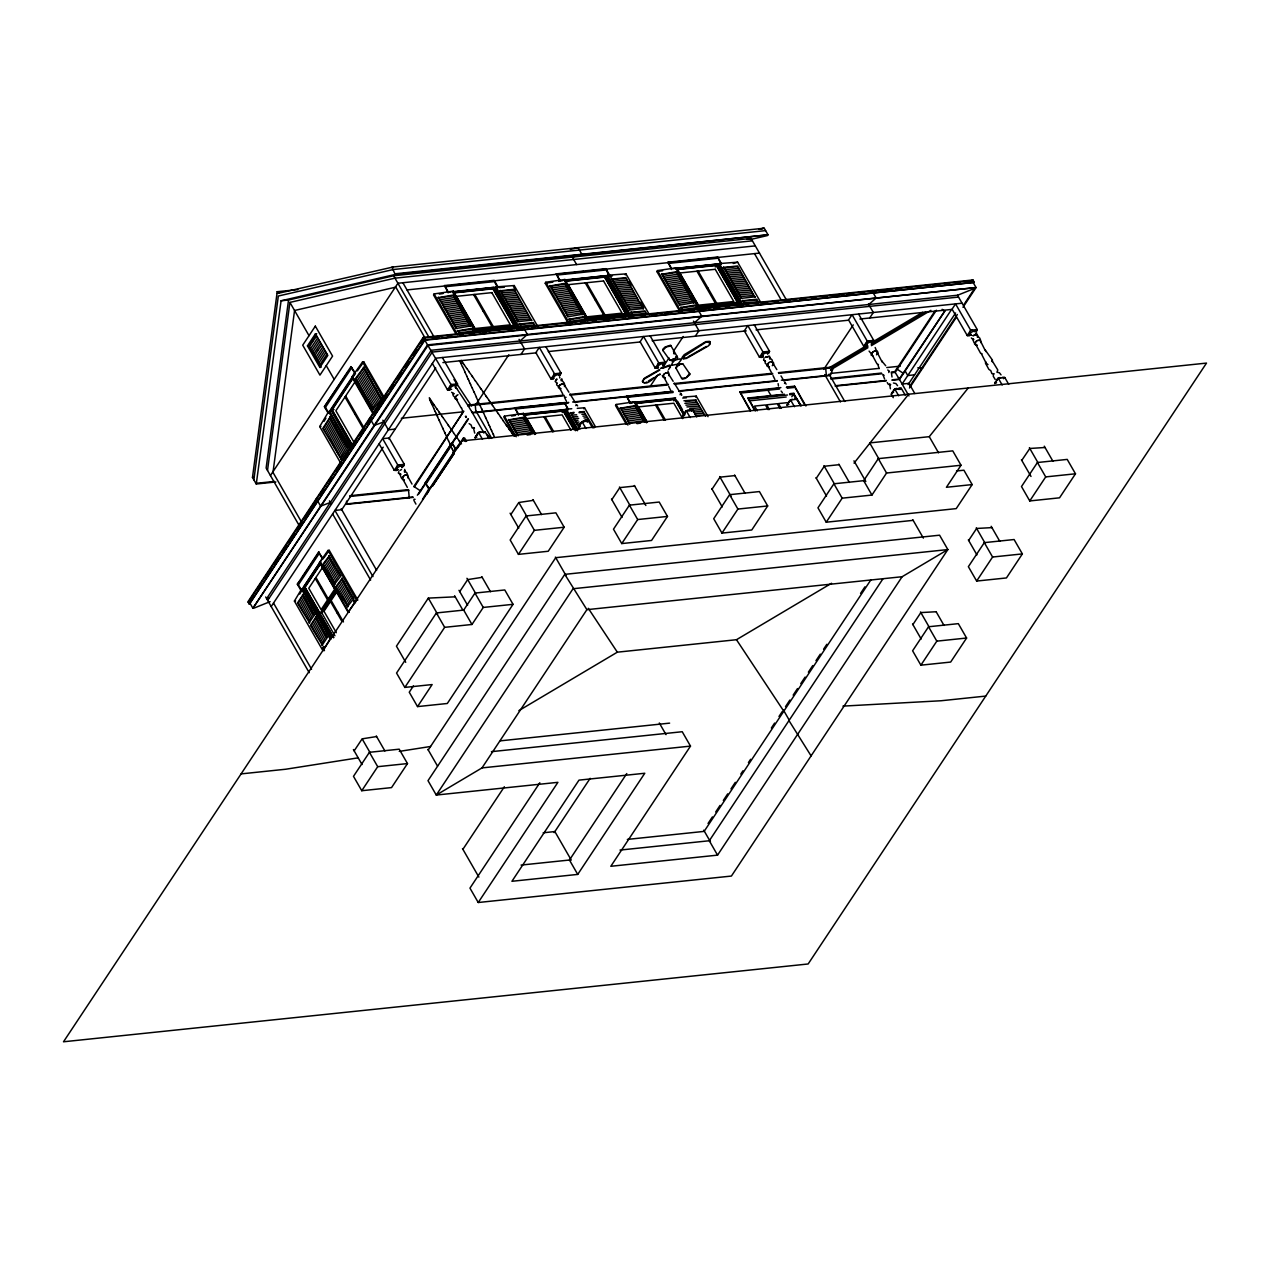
<?xml version="1.0" encoding="UTF-8"?>
<svg xmlns="http://www.w3.org/2000/svg" width="1270" height="1270" viewBox="0 0 1270 1270"><rect width="100%" height="100%" fill="white"/><g stroke="black" fill="none" stroke-linecap="round" stroke-linejoin="round"><path stroke-width="1.5" d="M277.082 293.227L277.177 291.703L297.799 289.608M349.726 495.744L408.48 489.601L409.242 497.792M934.863 311.213L894.778 371.681L891.286 372.046L892.016 377.015M346.551 501.126L346.567 504.349L412.972 497.411M451.628 392.255L453.581 393.954M555.117 381.445L557.07 383.143M971.328 337.947L973.28 339.646M676.704 355.775L676.402 356.854M676.069 368.348L677.323 366.077A4.064 1.921 -29.9 0 1 680.371 364.284L683.054 364.236M275.86 481.965L256.27 484.013L252.476 477.425L276.971 293.624L393.144 266.986M253.857 479.822L278.336 296.021L393.287 269.526L765.604 230.616M256.27 484.013L281.083 300.784L395.192 274.463L768.017 234.807L764.222 228.219L391.906 267.129L395.192 274.463M787.051 301.038L751.03 238.427L393.605 275.765L288.528 300.006L266.128 468.043L299.069 525.336M267.51 470.44L289.909 302.403L394.986 278.162L752.411 240.824M273.098 471.535L294.561 310.483L395.256 287.258M355.505 602.726L354.044 599.964L353.584 601.869M323.913 646.462L322.723 647.414L324.469 650.653M667.909 366.458L669.576 365.76A4.064 1.921 -29.9 0 1 670.385 367.109L668.544 369.443M669.449 365.522L668.988 366.458M677.926 365.363C680.815 362.68 677.275 366.22 678.783 365.49M682.577 357.33L706.025 342.122L709.851 341.836M709.962 341.805L710.136 344.154L708.295 345.964L686.562 358.378L683.562 358.902A4.064 1.921 -29.9 0 1 682.657 357.489L683.958 356.648M407.305 487.362L402.876 479.234L404.273 479.965M681.323 394.811L681.18 393.954M776.859 369.618L772.906 363.284L773.001 364.776M398.431 472.726L398.812 471.63M404.511 472.107L404.431 470.598L407.067 473.139L407.384 475.647L406.003 474.916M405.019 471.678L404.717 469.392M407.829 477.853L407.733 476.345L411.988 484.06M408.226 477.583L407.702 474.885L404.67 475.297M465.725 417.417L466.138 416.211M555.942 380.714L556.974 379.159M559.133 385.747L559.213 387.239L556.704 384.921L556.657 382.794M561.197 380.809L561.118 379.317L564.055 382.905L564.07 384.365L561.356 384M561.705 380.381L561.911 378.873M564.499 386.556L564.42 385.064L568.896 392.208M564.912 386.286L564.388 383.603L559.864 384.873M575.818 405.638L576.167 404.606M663.385 374.856L663.464 376.349L662.241 375.618M668.75 375.666L668.671 374.174L673.148 381.317M669.163 375.396L668.639 372.697L665.607 373.11M680.069 394.748L680.688 393.113M763.603 359.664L763.984 358.553M767.62 363.95L767.699 365.458L765.191 363.141L765.143 361.013M769.683 359.029L769.604 357.537L772.239 360.077L772.557 362.569L771.176 361.855M770.192 358.6L769.509 356.14L765.111 357.378M784.939 382.222L784.527 383.429M871.871 353.06L871.95 354.568L869.093 351.107M877.237 353.885L877.157 352.377L881.65 361.109M889.19 371.332L888.778 372.523M893.445 383.016L895.906 383.572L897.557 385.667M975.423 334.55L975.693 333.788L976.566 335.312M976.63 332.93L975.963 334.486M975.344 342.249L975.439 343.741M977.424 337.328L977.344 335.82L979.964 338.36L980.281 340.868L978.9 340.138M977.932 336.883L977.249 334.439L972.836 335.677M981.138 342.805L980.615 340.106L977.582 340.519M985.79 351.536L985.266 349.837M992.251 361.712L992.41 360.061L985.917 350.98M662.956 350.25L666.306 346.869L671.211 345.964M396.986 467.122L397.812 465.042L382.651 438.674L389.16 437.991L404.32 464.36L403.495 466.439M450.183 386.651L451.009 384.572L424.672 339.963M456.692 385.969L457.517 383.889L442.357 357.521M476.837 437.102L475.091 437.769L475.901 435.689M553.672 375.825L554.482 373.761L539.321 347.393L535.845 352.647L551.005 379.016L553.275 379.254M560.181 375.142L561.007 373.078L545.846 346.71M580.327 426.291L578.564 426.942L579.39 424.878M657.923 364.934L658.733 362.855L643.572 336.502L640.096 341.757L655.256 368.125L657.527 368.363M664.432 364.252L665.258 362.172L650.097 335.82M684.578 415.401L682.815 416.052L683.641 413.972M762.159 354.044L762.984 351.965L747.824 325.596L744.331 330.867L759.492 357.219L761.762 357.457M768.667 353.362L769.493 351.282L754.332 324.914M788.813 404.495L787.051 405.162L787.876 403.082M866.41 343.154L867.219 341.074L852.059 314.706L848.582 319.961L863.743 346.329L866.013 346.567M872.919 342.471L873.744 340.392L858.583 314.023M893.254 397.669L891.302 394.272L892.127 392.192M969.883 332.343L970.709 330.263L955.548 303.895L952.071 309.15L967.232 335.518L969.502 335.756M976.408 331.66L977.233 329.581L957.469 295.227L431.276 350.266L266.637 598.63L269.129 597.63M985.123 350.298L981.043 342.17M996.553 382.794L994.791 383.461L995.616 381.381M778.113 383.619L778.478 386.048M985.853 361.902L985.441 363.109L988.838 369.332L990.806 370.665L991.822 373.555L994.172 373.84M669.877 367.189L670.1 366.633A4.064 1.921 -29.9 0 0 669.211 365.22L662.876 367.649M682.657 357.489L683.831 356.41M475.948 412.528L475.186 404.336M826.405 375.904L825.643 367.713M882.301 362.347L881.777 360.648M309.372 347.075L312.642 341.63M310.42 348.869L317.69 337.899M311.452 350.679L318.722 339.709M312.483 352.473L319.754 341.503M313.515 354.266L320.786 343.297M314.547 356.06L317.802 350.615M315.579 357.854L322.85 346.901M316.611 359.664L323.882 348.694M317.643 361.458L324.914 350.488M318.675 363.252L325.945 352.282M319.722 365.046L326.993 354.092M341.17 463.915L319.691 426.561L328.597 411.67L329.867 411.496L351.345 448.85M323.945 421.418L325.914 418.116M341.185 459.184L322.802 428.419L330.263 416.909M323.548 428.689L330.375 417.258M324.58 430.482L331.406 419.068M325.612 432.276L332.438 420.862M326.66 434.07L333.486 422.656M327.692 435.864L334.518 424.45M328.724 437.674L335.55 426.26M329.755 439.468L336.582 428.053M330.787 441.261L337.614 429.847M331.819 443.055L338.645 431.641M332.851 444.865L339.677 433.451M333.883 446.659L340.709 435.245M334.915 448.453L341.757 437.039M335.963 450.247L342.789 438.833M336.994 452.056L343.821 440.626M338.026 453.85L344.853 442.436M476.679 331.883L453.247 291.132L434.102 293.926L433.514 294.91L455.962 333.962M339.058 455.644L345.884 444.23M340.09 457.438L346.916 446.024M340.55 459.28L348.012 447.77M438.118 297.688L453.088 295.053L470.535 326.406M342.9 460.058L348.742 450.263M452.66 292.132L453.247 291.132M455.851 328.549L470.837 325.914M294.402 601.075L301.514 589.169L302.8 588.978L331.391 638.715L330.121 638.889L322.993 650.811L294.402 601.075L295.672 600.885M299.736 594.074L302.8 588.978M457.232 330.946L472.202 328.311L474.186 331.74M309.69 622.919L297.498 602.933L303.181 594.408M298.275 603.218L303.324 594.789M299.307 605.028L304.356 596.582M300.339 606.822L305.387 598.376M301.371 608.616L306.419 600.186M302.403 610.41L307.451 601.98M303.451 612.219L308.483 603.774M304.483 614.013L309.531 605.568M305.514 615.807L310.563 607.378M306.546 617.601L311.594 609.171M307.578 619.411L312.626 610.965M308.61 621.205L313.658 612.759M309.039 622.998L314.722 614.474M322.596 645.382L310.42 625.396L316.103 616.871M311.198 625.681L316.23 617.252M312.229 627.491L317.278 619.046M313.261 629.285L318.31 620.839M314.293 631.079L319.341 622.649M315.325 632.873L320.373 624.443M316.357 634.667L321.405 626.237M317.389 636.476L322.437 628.031M318.421 638.27L323.469 629.825M319.469 640.064L324.501 631.635M320.5 641.858L325.533 633.428M321.532 643.668L326.58 635.222M321.961 645.477L327.644 636.953M568.642 323.993L545.211 283.242L545.798 282.242L564.944 279.463L588.375 320.215M549.815 286.02L564.785 283.385L582.231 314.738M422.497 499.428L429.435 487.855L430.705 487.664M426.752 494.284L428.72 490.966M564.356 280.464L564.944 279.463M535.369 433.943L523.542 413.369L504.396 416.163L503.809 417.147L514.652 436.007M567.547 316.881L582.533 314.246M508.397 419.925L523.383 417.29L532.828 433.737M568.928 319.278L583.898 316.643L585.883 320.072M522.954 414.369L523.542 413.369M680.339 312.309L656.908 271.574L657.495 270.573L676.64 267.795L700.072 308.546M661.511 274.336L676.481 271.716L693.928 303.07M676.053 268.78L676.64 267.795M647.065 422.275L635.238 401.701L616.093 404.479L615.505 405.479L626.348 424.323M679.244 305.197L694.23 302.577M620.093 408.257L635.079 405.622L644.525 422.069M680.625 307.594L695.595 304.975L697.579 308.404M635.238 401.701L630.809 403.257M559.753 377.984L559.673 376.984M307.451 345.853L315.42 333.835L316.659 333.708L308.689 345.726L307.451 345.853L319.865 367.427L321.104 367.3L308.689 345.726M319.865 367.427L327.819 355.409L315.42 333.835M270.447 475.536L397.923 283.258L755.317 245.872M350.964 366.633L354.759 373.221L328.2 413.274L324.421 406.686L350.964 366.633L355.505 373.364M324.421 406.686L348.409 371.364M325.104 407.876L351.663 367.824M351.965 378.317L331.073 409.718L352.663 447.103M352.361 444.944L332.137 409.765L353.377 377.73M354.79 382.222L335.867 410.766L354.378 442.976M354.647 413.782L355.298 412.782M458.581 301.879L452.707 291.671L498.015 286.941L494.22 280.352L444.579 285.544L448.151 292.846M423.18 337.423L247.92 601.789L249.301 604.187L424.831 340.249L974.312 282.369L972.947 279.971L423.18 337.423L424.831 340.249M248.269 602.393L423.513 338.026L973.28 280.575M250.222 600.059L253.492 595.106M257.858 588.518L261.144 583.581M265.509 576.993L270.97 568.754M274.241 563.801L278.622 557.212M281.892 552.275L286.258 545.687M289.544 540.75L293.91 534.146M297.18 529.209L301.546 522.621M304.832 517.684L315.754 501.206M320.119 494.617L323.39 489.68M328.835 481.457L331.026 478.171M336.471 469.932L340.836 463.359M344.106 458.422L348.472 451.834M351.742 446.913L356.41 439.912M359.378 435.388L364.173 428.196L345.662 396.002M367.014 423.878L371.284 417.497M374.65 412.353L379 405.781M382.286 400.844L386.636 394.256M389.922 389.318L393.192 384.381M397.542 377.809L400.828 372.872M405.178 366.284L408.464 361.347M412.814 354.774L416.1 349.837M420.449 343.249L423.72 338.312M249.301 604.187L424.561 339.82L974.312 282.369M249.126 601.71L252.905 608.266L427.498 344.884L976.058 287.56L973.233 282.638M252.905 608.266L427.942 345.535L976.058 287.56L962.977 307.308M267.668 600.424L432.308 352.06L958.532 297.069M271.193 606.568L435.848 358.203L962.073 303.212M383.207 447.183L341.757 509.714L334.931 510.429L372.967 576.58M388.668 438.96L435.737 367.951M318.579 552.117L322.374 558.721L301.133 590.756L297.339 584.168L318.579 552.117L323.151 558.911M297.339 584.168L300.085 580.898M302.212 577.691L319.199 552.053M298.021 585.375L319.278 553.323M333.613 637.635L304.673 587.296L320.675 563.261M320.992 563.213L305.054 587.264L320.04 613.315L321.913 613.124L336.772 590.693M379.159 443.928L394.319 470.297L397.812 465.042L404.32 464.36L402.574 466.995M432.356 363.458L447.516 389.827L451.009 384.572L457.517 383.889L455.755 384.54M320.77 588.073L321.437 587.073M320.04 613.315L335.978 589.28M337.614 590.74L323.993 611.283L336.312 632.698M453.184 292.957L492.887 288.814L514.08 325.66L513.096 327.168L475.266 331.121M414.29 487.077L463.756 411.131L413.845 486.426L420.672 491.014M612.648 280.368L605.917 268.684L556.276 273.875L559.848 281.162M524.732 329.803L523.684 326.914M337.28 613.346L337.947 612.346M476.107 404.146L508.857 354.727M451.803 442.801L455.597 449.389L429.038 489.442L425.244 482.854L451.803 442.801L456.359 449.58M417.37 495.205L467.916 418.957M418.687 494.014L428.276 479.552M430.435 476.282L468.424 418.989M425.942 484.06L452.485 443.992M565.086 280.972L604.806 276.828L627.443 316.198M520.922 354.441L524.573 348.933L519.065 339.344M475.091 437.769L478.568 432.498L480.33 431.848M514.874 407.781L518.652 414.369L568.309 409.178L564.515 402.59L514.874 407.781L518.477 415.131M604.758 276.892L627.396 316.262M559.26 375.698L561.007 373.078L554.482 373.761L551.005 379.016L552.339 377.841M455.2 596.821L428.323 598.106L396.446 646.176L405.717 662.305M564.515 402.59L568.119 409.94M564.88 281.289L604.583 277.146L625.777 313.992L624.792 315.5L586.962 319.453M562.181 412.559L563.181 411.051L573.897 429.689M563.626 410.131L575.802 430.212M673.211 268.637L721.408 263.604L717.614 257.016L667.972 262.191L671.544 269.494M417.528 706.596L447.31 703.485L513.048 604.329L504.777 589.963L474.98 593.074L463.693 610.092L436.404 612.95L396.558 673.036L404.828 687.419L432.133 684.562L417.528 706.596L409.257 692.213L413.433 685.911M354.171 750.856L362.14 738.838L376.618 736.552M459.74 591.614L467.693 579.596L482.171 577.326M510.858 514.509L518.827 502.491L533.384 500.348M676.783 269.303L716.502 265.16L740.124 306.245M404.828 687.419L444.659 627.332L471.964 624.475L483.251 607.441L513.048 604.329M578.564 426.942L582.057 421.688L583.803 421.037M369.427 752.3L353.489 776.335L361.759 790.718L391.541 787.606L407.479 763.572L399.209 749.189L369.427 752.3L377.698 766.683L361.759 790.718M526.113 515.953L510.175 539.988L518.446 554.371L548.227 551.259L564.166 527.225L555.895 512.842L526.113 515.953L534.384 530.336L518.446 554.371M717.614 257.016L721.185 264.303M672.386 391.319L626.57 396.113L630.174 403.463M715.296 266.97L716.28 265.462L737.473 302.323L736.489 303.816L698.659 307.769M716.502 265.16L739.092 304.594M658.511 367.776L655.256 368.125L658.733 362.855L665.258 362.172L663.511 364.808M634.413 402.685L637.651 407.384M699.103 311.579L698.056 308.705M650.478 385.921L657.034 376.047M663.575 366.157L669.052 357.918M673.402 351.33L683.244 336.518M695.293 336.217L698.96 330.708L693.436 321.119M428.244 749.983L555.72 557.689L913.146 520.351M673.878 400.875L674.878 399.383L683.641 414.623M675.053 399.129L683.847 414.29L675.053 399.129L635.333 403.273L646.081 421.831M611.822 499.634L619.792 487.617L634.683 486.061M478.234 902.51L731.409 876.062L947.849 549.577L939.578 535.194L564.785 574.357L428.006 780.669L436.277 795.052L557.895 782.336L478.234 902.51L469.964 888.127L539.813 782.764M682.815 416.052L686.308 410.797L688.054 410.131M629.412 505.158L613.489 529.193L621.76 543.576L651.542 540.464L667.48 516.43L659.209 502.047L629.412 505.158L637.683 519.541L621.76 543.576M481.997 767.905L586.899 609.663L902.129 576.723L947.849 549.577L573.04 588.74L436.277 795.052L481.997 767.905L690.499 746.109L682.228 731.726L491.426 751.665M762.746 356.886L759.492 357.219L762.984 351.965L769.493 351.282L767.747 353.917M780.875 387.604L739.918 391.89L750.411 411.21M754.618 410.543L748.046 398.018L784.4 394.224M748.681 399.05L787.527 395.002M462.899 849.312L504.365 786.749M712.041 489.172L720.011 477.155L734.901 475.599M805.926 406.003L794.528 386.175L804.037 403.796M791.813 396.732L793.401 394.319L796.306 399.51M793.639 393.732L800.878 405.241M787.051 405.162L790.543 399.907L792.305 399.24M729.631 494.681L713.708 518.716L721.963 533.098L751.761 529.987L767.683 505.952L759.428 491.569L729.631 494.681L737.902 509.064L721.963 533.098M873.49 293.354L872.426 290.481M823.754 369.348L853.25 324.882M831.088 369.935L833.088 366.935L831.39 370.649M869.68 317.992L873.331 312.483L868.474 304.054M866.997 345.996L863.743 346.329L867.219 341.074L873.744 340.392L871.998 343.027M554.149 832.644L590.169 778.319M816.293 478.266L824.262 466.249L839.153 464.693M521.081 865.076L569.452 860.028L626.777 773.557M936.403 310.229L895.191 372.396L891.635 372.761M892.238 379.793L899.224 379.063L944.959 310.848L899.493 379.46L892.048 380.238M891.302 394.272L894.794 389.017L896.556 388.35M972.169 484.584L946.42 487.283L961.025 465.249L952.754 450.866L878.284 458.645L863.679 480.679L833.898 483.791L817.959 507.825L826.23 522.208L956.231 508.619L972.169 484.584L963.898 470.202L956.532 470.979M577.723 874.411L644.779 773.255L578.993 780.129L511.937 881.285L577.723 874.411L569.452 860.028M908.098 384.635L955.596 312.976M909.733 386.318L957.342 314.5M963.835 304.721L974.63 288.417L957.501 295.275M909.479 388.001L956.437 317.183M826.23 522.208L842.169 498.173L871.95 495.062L886.555 473.027L961.025 465.249M690.499 746.109L610.822 866.283L717.55 855.139L902.129 576.723M970.486 335.185L967.232 335.518L970.709 330.263L977.233 329.581L975.471 330.232M994.791 383.461L998.268 378.19L1000.03 377.539M708.041 823.484L712.406 816.912M715.693 811.975L720.058 805.386M723.328 800.449L727.694 793.861M730.964 788.924L735.33 782.336M740.791 774.097L742.966 770.811M748.427 762.587L750.618 759.285M771.35 728.012L774.621 723.074M778.986 716.486L782.256 711.549M785.527 706.628L789.876 700.056M793.147 695.135L797.496 688.578M800.751 683.657L805.101 677.085M808.371 672.163L812.721 665.607M815.975 660.686L820.325 654.129M823.595 649.208L826.849 644.287M860.568 593.423L864.918 586.867M870.903 579.818L704.136 831.39L627.348 839.406M620.014 850.074L709.295 840.756L882.936 578.834M912.876 624.602L920.845 612.584L936.149 611.743M968.645 540.48L976.614 528.463L991.918 527.621M928.545 626.761L912.606 650.796L920.877 665.178L950.659 662.067L966.597 638.032L958.326 623.649L928.545 626.761L936.815 641.144L920.877 665.178M984.313 542.639L968.375 566.674L976.646 581.057L1006.443 577.945L1022.366 553.91L1014.095 539.528L984.313 542.639L992.584 557.022L976.646 581.057M1037.431 462.518L1021.493 486.553L1029.764 500.936L1059.545 497.824L1075.484 473.789L1067.213 459.407L1037.431 462.518L1045.702 476.901L1029.764 500.936M1021.763 460.359L1029.811 448.469L1045.035 447.5M709.406 344.345L709.565 341.36L705.755 341.646L684.228 354.679L682.387 357.013A4.064 1.921 -29.9 0 0 683.292 358.426L683.911 358.489M384.27 397.478L363.76 361.823L362.553 361.918L351.885 376.999L373.364 414.353M353.108 376.904L355.235 373.888M357.378 370.872L363.76 361.823M373.555 409.639L355.203 378.825L363.982 367.22M355.933 379.127L364.109 367.57M356.965 380.921L365.141 369.364M357.997 382.73L366.173 371.157M359.029 384.524L367.205 372.951M360.061 386.318L368.236 374.761M361.093 388.112L369.268 376.555M362.125 389.922L370.3 378.349M363.172 391.716L371.332 380.143M364.204 393.509L372.364 381.952M365.236 395.303L373.412 383.746M366.268 397.113L374.444 385.54M367.3 398.907L375.476 387.334M368.332 400.701L376.507 389.128M369.364 402.495L377.539 390.938M370.395 404.289L378.571 392.732M371.427 406.098L379.603 394.526M372.475 407.892L380.635 396.319M372.951 409.686L381.73 398.081M381.476 401.971L374.936 412.036M537.67 326.295L514.239 285.544L496.014 286.909L495.3 287.925L518.731 328.66M499.856 290.846L514.175 289.29L531.574 320.659M514.239 285.544L513.524 286.544L515.477 289.941M319.5 562.499L328.025 550.418L329.248 550.339L357.838 600.075L356.632 600.154L348.107 612.235L319.5 562.499L320.723 562.404M323.913 557.879L329.248 550.339M334.962 584.359L322.818 564.324L329.454 555.736M323.564 564.658L329.597 556.117M324.596 566.468L330.629 557.911M325.628 568.261L331.66 559.705M326.66 570.055L332.708 561.515M327.692 571.849L333.74 563.308M328.724 573.659L334.772 565.102M329.755 575.453L335.804 566.896M330.803 577.247L336.836 568.706M331.835 579.041L337.868 570.5M332.867 580.834L338.899 572.294M517.588 321.707L531.924 320.151M333.899 582.644L339.931 574.088M334.359 584.406L341.011 575.802M518.97 324.104L533.305 322.548L535.273 325.977M347.885 606.822L335.74 586.803L342.376 578.199M336.471 587.121L342.519 578.58M337.502 588.915L343.551 580.374M338.55 590.725L344.583 582.168M339.582 592.519L345.615 583.962M340.614 594.312L346.647 585.772M341.646 596.106L347.678 587.565M342.678 597.916L348.726 589.359M343.71 599.71L349.758 591.153M344.741 601.504L350.79 592.963M345.773 603.298L351.822 594.757M466.566 441.42L464.598 437.991L463.391 438.086L452.723 453.168L453.946 453.072M457.136 448.548L460.327 444.024M346.805 605.107L352.854 596.551M347.281 606.869L353.933 598.281M630.428 316.992L606.996 276.241L607.711 275.241L625.935 273.875L649.367 314.611M611.553 279.178L625.872 277.622L643.271 308.991M625.221 274.876L625.935 273.875M629.285 310.039L643.62 308.483M630.666 312.436L645.001 310.88L646.97 314.309M571.77 408.734L566.309 409.146L565.594 410.162L577.421 430.72M570.135 413.083L573.992 412.321M583.819 408.781L584.533 407.781L595.36 426.625M584.105 412.036L593.915 427.974M761.063 302.943L737.632 262.191L719.407 263.573L718.693 264.573L742.125 305.324M723.249 267.51L737.568 265.954L754.952 297.323M737.632 262.191L733.266 263.477M740.981 298.371L755.317 296.815M742.363 300.768L756.698 299.212L758.666 302.641M695.515 397.113L696.23 396.113L708.041 416.671M695.801 400.367L705.612 416.306M312.626 341.646L316.643 336.106M317.802 350.631L321.818 345.091M854.043 463.137L908.637 394.224M878.967 459.042L869.696 442.912L929.259 436.674L968.216 388.001M668.163 366.395L670.052 365.808M679.386 365.093L679.434 364.299M675.989 357.457L675.449 358.045A4.064 1.921 -29.9 0 1 672.401 359.839M456.581 395.589L454.882 398.51L457.057 399.701M403.368 476.059L402.526 478.536L401.304 477.806L399.574 473.488L400.971 474.218M555.482 380.349L556.625 379.174M560.054 384.778L558.371 387.699L560.546 388.89M664.305 373.888L662.622 376.809L664.797 377.984M768.54 362.998L766.858 365.919L769.033 367.094M772.255 365.697C776.462 362.712 770.779 359.886 768.35 363.077M872.792 352.092L871.109 355.028L873.284 356.203M876.506 354.806C879.808 353.06 876.967 349.044 874.093 351.33M976.281 341.281L974.598 344.218L976.773 345.392M678.91 364.728L677.958 365.49M449.786 390.065L447.516 389.827L448.85 388.652M396.589 470.535L394.319 470.297L395.653 469.122M477.234 433.689L478.568 432.498L485.092 431.816L488.982 438.61M483.743 433.006L485.092 431.816L482.806 431.578M580.707 422.862L582.057 421.688L588.566 421.005L592.471 427.8M587.232 422.18L588.566 421.005L586.295 420.767M655.256 368.125L656.59 366.935M684.959 411.972L686.308 410.797L692.817 410.115L696.722 416.909M691.483 411.289L692.817 410.115L690.547 409.877M759.492 357.219L760.825 356.044M789.21 401.082L790.543 399.907L797.052 399.224L800.957 406.019M863.743 346.329L865.076 345.154M893.461 390.192L894.794 389.017L901.303 388.334L905.208 395.113M899.97 389.509L901.303 388.334L899.033 388.096M967.232 335.518L968.565 334.343M996.934 379.381L998.268 378.19L1004.792 377.523L1008.697 384.302M1003.459 378.698L1004.792 377.523L1002.522 377.269M520.017 340.995L527.415 334.454L524.573 329.517M694.388 322.77L701.786 316.23L698.944 311.293M868.759 304.546L876.157 298.005L873.331 293.084M683.863 357.235L682.847 357.6L683.8 357.616M686.467 377.253L689.737 373.428M648.399 381L653.367 377.984M656.685 375.983L659.987 373.967M660.273 374.459C655.383 374.602 646.906 387.81 642.334 381.286L644.477 378.158L659.527 369.57M456.375 395.684L458.01 394.716M399.939 470.456L401.526 469.519M404.812 475.186L401.637 478.488L403.86 480.171M660.876 368.268L662.448 367.332M661.225 368.252L662.321 367.617M664.115 373.967L665.734 373.015M765.477 357.362L768.493 356.521M829.135 367.824L866.553 345.615M871.649 342.582L922.687 312.277M832.12 367.522L867.839 346.313M871.236 344.281L925.671 311.976M830.516 369.919L867.934 347.71M871.347 345.678L930.878 310.34M872.601 352.187L874.236 351.219M973.201 335.661L976.233 334.804M976.09 341.376L977.709 340.408M518.858 710.644L617.331 652.177L736.473 639.715L831.564 583.263M673.751 359.219L675.037 360.188L679.561 358.902L681.006 360.156L677.767 364.157L672.56 365.173L671.989 363.395L674.529 360.49M682.974 357.838L680.656 359.283M669.909 365.57L672.227 365.014M678.339 363.823L678.402 365.014M659.797 370.046L643.985 379.159L642.62 381.762L644.239 382.683M663.146 368.125L669.481 365.697M687.959 356.949L706.342 346.44M645.906 382.397L646.747 382M383.81 421.862L374.063 425.514L370.284 418.941M330.375 502.491L320.627 506.127L317.786 501.19M253.825 608.171L270.129 601.631M969.28 281.432L972.947 279.971M685.371 377.825L681.911 378.46M559.244 373.729L561.007 373.078M663.496 362.839L665.258 362.172M685.435 358.219L686.276 357.902M402.558 465.026L404.32 464.36M767.731 351.949L769.493 351.282M871.982 341.058L873.744 340.392M673.656 359.061L672.83 358.886M570.325 249.46L578.056 247.666L581.85 254.254L572.325 257.096L576.628 264.589M759.111 229.235L762.984 228.346M760.397 229.092L764.222 228.219M747.22 239.3L751.03 238.427M750.395 239.506L767.509 235.553M358.172 757.841L285.782 769.223L241.109 773.89M399.272 751.395L430.578 746.474M439.261 294.084L443.087 293.529M438.34 297.958L453.025 295.831M545.211 283.242L552.863 282.13M558.609 281.289L562.435 280.733M439.372 299.752L454.057 297.624M440.404 301.562L455.089 299.418M550.037 286.29L564.721 284.162M656.908 271.574L662.654 270.732M441.452 303.355L456.12 301.228M551.069 288.084L565.753 285.956M442.484 305.149L457.152 303.022M552.101 289.877L566.785 287.75M661.733 274.622L676.418 272.478M443.516 306.943L458.184 304.816M553.133 291.687L567.817 289.544M662.765 276.416L677.45 274.288M444.548 308.753L459.216 306.61M554.18 293.481L568.849 291.354M663.797 278.209L678.482 276.082M445.579 310.547L460.248 308.419M555.212 295.275L569.881 293.148M664.829 280.003L679.514 277.876M446.611 312.341L461.296 310.213M556.244 297.069L570.913 294.942M665.877 281.813L680.545 279.67M447.643 314.135L462.328 312.007M557.276 298.879L571.944 296.735M666.909 283.607L681.577 281.48M448.675 315.944L463.359 313.801M558.308 300.673L572.992 298.545M667.941 285.401L682.609 283.273M449.707 317.738L464.391 315.595M559.34 302.466L574.024 300.339M668.972 287.195L683.641 285.067M450.755 319.532L465.423 317.405M560.372 304.26L575.056 302.133M670.004 289.004L684.689 286.861M451.787 321.326L466.455 319.199M561.403 306.07L576.088 303.927M671.036 290.798L685.721 288.671M452.818 323.12L467.487 320.992M562.451 307.864L577.12 305.721M672.068 292.592L686.752 290.465M453.85 324.93L468.519 322.786M563.483 309.658L578.152 307.53M673.1 294.386L687.784 292.259M454.882 326.723L469.551 324.596M564.515 311.452L579.183 309.324M674.132 296.196L688.816 294.053M565.547 313.245L580.215 311.118M675.18 297.99L689.848 295.862M566.579 315.055L581.247 312.912M457.486 331.248L472.154 329.12M676.211 299.784L690.88 297.656M458.518 333.042L473.186 330.914M677.243 301.577L691.912 299.45M468.725 333.502L474.234 332.708M678.275 303.387L692.944 301.244M569.182 319.58L583.851 317.436M570.214 321.373L584.883 319.246M584.089 321.31L580.422 321.834L584.375 321.532M680.879 307.896L695.547 305.768M681.911 309.705L696.579 307.562M690.277 310.436L693.944 309.896M319.691 426.561L320.977 426.387M511.461 416.036L515.287 415.481M508.635 420.195L523.303 418.068M509.667 421.989L524.351 419.862M510.699 423.799L525.383 421.656M620.332 408.527L635 406.4M511.731 425.593L526.415 423.466M621.363 410.321L636.032 408.194M512.762 427.387L527.447 425.259M622.395 412.115L637.08 409.988M513.794 429.181L528.479 427.053M623.427 413.925L638.111 411.782M514.842 430.99L529.511 428.847M624.459 415.719L639.143 413.591M515.874 432.784L530.542 430.657M625.491 417.512L640.175 415.385M516.906 434.578L531.574 432.451M626.539 419.306L641.207 417.179M527.114 435.038L530.781 434.515M627.57 421.116L642.239 418.973M628.602 422.91L643.271 420.783M636.968 423.64L640.636 423.1M395.684 273.717L768.017 234.807M281.083 300.784L288.528 300.006M407.019 289.925L448.246 285.623M452.168 285.21L461.994 284.194M465.249 283.845L473.773 282.956M476.71 282.654L486.251 281.654M489.474 281.321L558.181 274.13M561.673 273.764L571.214 272.78M573.897 272.494L583.708 271.462M586.486 271.177L595.487 270.24M599.408 269.827L681.006 261.302M683.831 261.001L703.913 258.905M707.39 258.54L759.476 253.095M445.262 286.734L494.919 281.543M556.958 275.066L606.6 269.875M668.655 263.398L718.296 258.207M451.263 291.83L448.373 292.132L444.579 285.544M609.711 275.272L564.404 280.003L570.278 290.211M564.118 280.448L605.361 275.733L628.825 316.532M564.07 280.511L605.028 276.225L628.491 317.024M675.767 268.827L717.058 264.049L740.521 304.863M453.342 292.719L493.109 288.496L515.699 327.946M676.577 269.621L716.28 265.462M483.203 311.325L484.442 311.198M594.9 299.656L596.138 299.529M706.596 287.988L707.834 287.861M474.377 329.819L514.08 325.66M586.073 318.135L625.777 313.992M697.77 306.467L737.473 302.323M435.483 337.09L439.404 336.677M447.231 335.867L451.152 335.455M458.994 334.629L462.899 334.232M470.741 333.407L474.662 332.994M482.489 332.184L486.41 331.772M507.968 329.517L511.873 329.105M519.716 328.295L523.637 327.882M531.463 327.057L535.384 326.644M543.227 325.834L547.148 325.422M568.69 323.167L572.611 322.755M592.201 320.707L596.122 320.31M603.964 319.484L609.838 318.865M629.428 316.817L633.349 316.42M641.191 315.595L645.112 315.182M652.939 314.373L656.86 313.96M664.702 313.134L668.623 312.722M678.418 311.706L682.323 311.293M690.166 310.483L694.087 310.07M701.929 309.245L705.85 308.832M713.692 308.023L717.598 307.61M725.44 306.784L729.361 306.387M739.156 305.356L743.077 304.943M762.667 302.895L766.588 302.498M774.414 301.673L778.335 301.26M786.178 300.45L790.099 300.037M799.894 299.006L803.815 298.609M811.641 297.783L815.562 297.37M823.404 296.561L827.326 296.148M835.152 295.323L839.073 294.91M846.915 294.1L850.837 293.688M860.631 292.671L864.553 292.259M872.379 291.433L876.3 291.02M884.142 290.211L888.047 289.798M895.89 288.973L899.811 288.576M907.637 287.75L911.558 287.337M933.117 285.083L937.022 284.686M944.864 283.861L948.785 283.448M956.612 282.638L960.533 282.226M968.375 281.4L972.296 281.003M442.912 362.585L536.607 352.806M548.354 351.568L640.445 341.947M652.193 340.725L746.252 330.898M756.047 329.867L848.122 320.246M859.885 319.024L951.595 309.435L902.129 384.048L908.955 395.923M447.516 389.827L450.771 389.477M331.152 409.702L352.028 447.167M332.137 409.765L333.994 409.575M563.785 395.081L467.741 405.114L472.202 412.496L568.69 402.415M569.69 394.462L668.131 384.175M674.037 383.556L772.477 373.269M778.383 372.65L833.088 366.935M468.154 405.828L564.134 395.795M570.039 395.176L668.48 384.889M674.386 384.27L772.827 373.983M778.732 373.38L833.374 367.665L830.548 375.047L781.32 380.19M371.396 420.862L369.411 418.528M401.32 418.29L463.375 411.797M830.501 373.443L878.983 368.379M886.746 367.57L900.319 366.141M572.627 402.003L673.036 391.509M678.942 390.89L777.383 380.603M472.456 412.893L523.208 407.591M525.986 407.083L535.019 406.352M539.353 405.686L546.83 405.13M550.815 404.495L558.641 403.892M564.547 403.273L568.484 402.86M574.389 402.241L631.492 396.272M635.778 395.605L645.271 394.843M647.24 394.414L655.114 393.811M660.606 393.017L668.893 392.366M678.736 391.335L777.176 381.048M783.082 380.428L829.881 375.539M515.556 408.972L565.198 403.796M627.253 397.304L673.084 392.509M922.623 368.189L917.797 367.808M830.564 378.381L881.491 373.062M830.913 379.111L881.84 373.777M675.656 397.97L630.349 402.701L626.57 396.113M524.621 414.211L563.674 410.067L575.469 430.72M636.318 402.542L675.37 398.399M786.717 387.001L794.528 386.175M523.637 414.957L563.388 410.734L574.056 429.419M745.426 391.779L753.237 390.954M757.142 390.557L764.937 389.731M768.842 389.334L778.589 388.302M786.384 387.493L790.289 387.08M523.478 415.195L563.181 411.051M635.175 403.527L674.878 399.383M395.208 429.085L388.366 429.8L382.857 420.211M740.6 393.081L779.605 389.001M787.416 388.191L795.211 387.382M914.59 374.825L907.764 375.539L905.018 370.745M835.438 385.715L886.365 380.397M835.247 386.175L886.158 380.841M790.146 393.621L793.972 393.224M747.712 398.526L782.193 394.859M789.813 394.129L793.671 393.668L799.56 404.019M789.686 394.716L793.401 394.319M749.3 400.86L786.209 397.002M787.511 402.638L778.462 403.59L781.177 408.305M252.476 477.425L253.714 477.298M256.762 483.267L274.399 481.425M394.319 470.297L397.573 469.964M425.244 482.854L428.815 487.934M350.075 496.459L408.829 490.315M317.945 501.475L315.976 499.142M346.773 503.904L412.94 496.983M534.384 530.336L564.166 527.225M637.683 519.541L667.48 516.43M737.902 509.064L767.683 505.952M1045.702 476.901L1075.484 473.789M304.673 587.296L333.692 637.619M992.584 557.022L1022.366 553.91M936.815 641.144L966.597 638.032M500.459 740.823L669.623 723.138M985.742 696.087L941.07 700.754L842.947 706.12M377.698 766.683L407.479 763.572M543.163 832.787L554.863 831.564L571.262 860.092M671.592 360.045L670.227 360.061M606.996 276.241L612.457 275.844M723.487 267.779L737.457 266.732M724.519 269.573L738.489 268.526M498.951 287.639L504.412 287.226M611.791 279.448L625.761 278.4M725.551 271.383L739.521 270.32M612.823 281.257L626.793 280.194M726.583 273.177L740.553 272.129M500.094 291.132L514.064 290.068M613.855 283.051L627.824 282.003M727.615 274.971L741.585 273.923M501.126 292.925L515.096 291.878M614.886 284.845L628.856 283.797M728.647 276.765L742.617 275.717M502.158 294.719L516.128 293.672M615.918 286.639L629.888 285.591M729.678 278.574L743.648 277.511M503.19 296.513L517.16 295.465M616.95 288.449L630.92 287.385M730.71 280.368L744.696 279.321M504.222 298.323L518.192 297.259M617.982 290.243L631.952 289.195M731.758 282.162L745.728 281.115M505.254 300.117L519.224 299.069M619.014 292.036L633 290.989M732.79 283.956L746.76 282.908M506.286 301.911L520.255 300.863M620.062 293.83L634.032 292.783M733.822 285.766L747.792 284.702M507.317 303.705L521.303 302.657M621.093 295.64L635.063 294.577M734.854 287.56L748.824 286.512M508.365 305.514L522.335 304.451M622.125 297.434L636.095 296.386M735.886 289.354L749.856 288.306M509.397 307.308L523.367 306.26M623.157 299.228L637.127 298.18M736.917 291.147L750.887 290.1M510.429 309.102L524.399 308.054M624.189 301.022L638.159 299.974M737.949 292.957L751.919 291.894M511.461 310.896L525.431 309.848M625.221 302.831L639.191 301.768M738.981 294.751L752.951 293.688M512.493 312.706L526.463 311.642M626.253 304.625L640.223 303.562M740.013 296.545L753.999 295.497M513.524 314.5L527.494 313.436M627.285 306.419L641.255 305.372M514.556 316.293L528.526 315.246M628.317 308.213L642.303 307.165M515.588 318.087L529.558 317.04M742.617 301.069L756.587 300.022M516.62 319.881L530.606 318.834M743.648 302.863L757.618 301.815M630.92 312.737L644.89 311.69M631.952 314.531L645.922 313.484M519.224 324.406L533.194 323.358M520.255 326.215L534.241 325.152M683.466 397.065L696.23 396.113M682.752 398.081L686.403 397.796M577.231 408.337L584.533 407.781M683.943 400.78L696.166 399.859M685.562 401.431L696.039 400.637M684.847 403.352L697.087 402.431M579.231 411.925L584.47 411.528M570.373 413.369L573.865 413.099M579.104 412.702L584.343 412.305M685.895 405.162L698.119 404.241M571.421 415.163L576.659 414.766M581.898 414.369L585.391 414.115M686.927 406.956L699.151 406.035M572.452 416.957L577.691 416.56M582.93 416.163L586.422 415.909M689.705 408.622L700.183 407.829M573.484 418.751L578.723 418.37M583.962 417.973L587.454 417.703M688.991 410.543L701.215 409.623M574.516 420.56L578.009 420.291M584.994 419.767L588.486 419.497M693.515 412.083L702.246 411.432M575.548 422.354L579.041 422.084M694.547 413.877L703.278 413.226M576.58 424.148L580.072 423.894M695.579 415.687L704.31 415.02M348.107 612.235L349.313 612.14M277.177 291.703L279.067 293.306M981.964 353.806L980.472 353.028L975.789 344.456L977.17 345.17M903.478 373.443L896.636 368.856M884.047 375.333L882.92 374.539L884.571 378.92M970.709 330.263L972.979 330.502M867.219 341.074L869.505 341.312M762.984 351.965L765.254 352.203M658.733 362.855L661.019 363.093M554.482 373.761L556.768 373.999M794.782 398.986L797.052 399.224M451.009 384.572L453.279 384.81M397.812 465.042L400.082 465.28M973.868 339.423L972.487 338.709L974.217 343.027M987.981 364.553L986.409 363.728L986.853 364.395M875.427 350.949L876.411 351.076M878.475 364.633L876.983 363.839L872.696 355.854M765.556 361.347L763.556 360.077M769.445 366.887L768.048 366.157L771.207 372.078M665.194 377.777L663.813 377.047L666.972 382.984M560.959 388.668L559.562 387.953L562.721 393.875M564.674 397.161L566.055 397.32M454.168 393.732L452.771 393.017L453.231 395.732L455.724 398.05M457.47 399.478L456.089 398.764L461.185 407.972M400.383 474.424L398.383 473.154M413.956 499.189L415.084 499.332M887.746 369.983L888.921 370.888M680.847 394.081L681.863 395.018M942.134 309.308L944.467 310.832M681.545 378.158L682.784 379.063L685.657 378.301L690.086 374.364L682.768 363.76L680.101 363.807A4.064 1.921 -29.9 0 0 677.053 365.601L675.799 367.871L681.831 378.651M995.22 379.508L993.315 376.365L993.41 373.745M486.839 434.229L490.569 438.261M875.173 347.504L876.808 351.679M781.098 391.049L782.415 392.652M469.122 423.64L471.106 424.974L472.107 427.863L474.472 428.149L473.392 427.593L474.694 433.102M662.75 350.218L670.004 360.362L672.671 360.315A4.064 1.921 -29.9 0 0 675.719 358.521L676.973 356.251L670.592 345.186L665.004 347.059L662.892 349.171L663.035 350.695M461.105 360.267L463.264 363.347M463.979 364.379L466.757 368.602M466.836 368.475L468.979 371.554M471.853 375.65L468.9 371.681M472.567 376.682L475.345 380.921M475.425 380.794L477.568 383.873M480.441 387.969L477.488 383.984M481.155 389.001L483.298 392.081M484.013 393.097L486.156 396.176M486.87 397.208L489.029 400.288M489.744 401.304L491.887 404.384M492.601 405.416L495.379 409.639M495.459 409.511L497.618 412.591M498.332 413.623L500.475 416.703M501.19 417.719L503.333 420.799M506.206 424.91L503.253 420.926M506.92 425.926L509.064 429.006M509.778 430.038L511.921 433.118M514.159 436.07L511.842 433.245M463.169 363.474L463.883 364.49M471.757 375.777L472.472 376.809M480.346 388.096L481.06 389.128M483.219 392.192L483.933 393.224M486.077 396.303L486.791 397.335M488.934 400.399L489.648 401.431M491.808 404.511L492.522 405.543M497.522 412.718L498.253 413.75M500.396 416.83L501.11 417.846M506.111 425.037L506.841 426.053M508.984 429.133L509.699 430.165M429.308 397.7L430.657 399.875M431.371 400.907L433.514 403.987M434.229 405.019L437.023 409.242M437.102 409.115L439.245 412.194M439.96 413.226L442.103 416.306M442.833 417.322L447.834 424.513M448.548 425.529L450.691 428.609M451.421 429.641L453.565 432.721M456.422 436.817L453.485 432.848M457.136 437.848L459.28 440.928M460.01 441.944L461.518 443.881M430.578 400.002L431.292 401.034M433.435 404.114L434.149 405.146M439.166 412.321L439.88 413.353M442.023 416.417L442.738 417.449M447.754 424.64L448.469 425.656M450.612 428.736L451.326 429.768M456.343 436.943L457.057 437.975M459.2 441.055L459.915 442.071M674.306 383.191L679.656 391.747M570.055 394.081L575.405 402.638M992.394 361.109L991.949 360.426L997.807 369.999L996.934 372.205L999.395 372.761L1001.03 374.856M981.345 353.695L986.139 363.141L985.679 362.458M885.73 365.76L882.444 361.791M877.856 364.506L879.157 368.633M780.986 375.904L783.892 380.857M784.892 382.27L786.098 384.127M736.473 639.715L783.796 711.2M811.086 755.888L788.956 720.582M577.612 405.908L576.929 404.844M453.977 379.508L471.472 405.94M456.454 388.08L468.487 406.241M461.629 408.003L462.931 412.115M465.979 416.766L466.423 417.449L465.344 416.322M588.296 608.314L617.331 652.177M586.899 609.663L564.785 574.357M415.925 504.111L413.845 500.285M898.636 378.079L899.224 379.063M894.778 371.681L898.334 377.587M898.446 377.65L902.129 384.048L908.955 383.334L914.797 393.509M1044.273 446.183L1052.909 461.2M998.268 378.19L1002.173 384.985M1029.383 447.738L1038.019 462.756M1021.413 459.772L1031.002 476.44M991.171 526.304L999.792 541.306M929.259 436.674L938.546 452.818M976.281 527.86L984.901 542.877M894.794 389.017L898.7 395.795M887.254 382.572L888.333 384.365L890.699 384.651L889.619 384.096L890.381 388.795M968.312 539.877L976.932 554.895M878.284 458.645L886.555 473.027M829.088 374.142L844.804 401.495M912.828 519.779L923.369 538.115M824.738 374.587L840.47 401.939M754.507 253.619L781.098 299.847M853.964 460.835L865.822 481.473M863.679 480.679L871.95 495.062M936.355 612.092L944.023 625.443M838.835 464.121L849.376 482.457M723.598 267.002L741.347 297.863M742.728 300.26L744.696 303.689M920.496 611.981L929.132 626.999M719.407 263.573L742.839 304.324M740.188 305.356L716.772 264.493L676.1 268.335L685.879 285.337M790.543 399.907L794.448 406.702M823.928 465.677L834.485 484.029M833.898 483.791L842.169 498.173M912.543 623.999L921.163 639.016M779.939 408.432L777.224 403.717L766.683 404.828L769.398 409.543M767.905 390.223L771.001 395.621M698.183 271.081L716.709 303.276M815.975 477.695L826.516 496.046M696.944 271.209L715.47 303.419M768.144 409.67L765.429 404.955L754.57 406.082L757.285 410.797M677.767 271.018L684.657 283.004M686.625 286.433L689.578 291.56M691.547 294.989L693.515 298.402M699.421 308.689L695.484 301.831L699.389 308.753M686.578 286.496L694.674 300.641M677.529 271.288L681.911 278.971M683.863 282.369L685.816 285.766M692.642 297.656L695.833 303.117M696.547 304.435L698.5 307.832M748.046 398.018L755.555 411.004M667.972 262.191L671.766 268.78M739.918 391.89L750.332 410.019M661.797 273.844L679.545 304.705M680.926 307.102L682.895 310.531M657.495 270.573L680.926 311.325M629.126 281.67L631.079 285.067M640.842 302.038L643.763 307.134M734.568 475.012L745.109 493.363M611.902 278.67L629.65 309.531M631.031 311.928L633 315.357M606.568 270.875L609.489 275.987M686.308 410.797L690.213 417.592M607.711 275.241L632.111 317.69M677.624 401.399L682.561 409.972M676.354 400.113L684.197 413.909M719.677 476.567L731.187 496.586M623.745 313.69L625.681 317.04M682.72 418.624L673.846 403.209L638.477 406.892L647.335 422.323M711.708 488.585L722.249 506.936M586.486 282.75L605.012 314.96M656.78 404.987L665.464 420.084M585.248 282.877L603.774 315.087M655.542 405.114L664.226 420.211M566.071 282.686L568.976 287.893M570.992 291.243L586.708 318.706M572.23 293.608L574.183 297.005M574.516 298.037L580.295 308.086M581.025 308.912L584.136 314.785M584.946 315.706L587.867 320.802M638.096 408.607L643.938 418.767M644.557 419.402L646.541 422.831M577.04 302.53L578.993 305.927M580.946 309.324L582.898 312.722M635.635 404.416L637.603 407.845M640.556 412.972L642.525 416.401M556.276 273.875L560.07 280.464M550.1 285.512L567.849 316.373M569.23 318.77L572.183 323.913M620.395 407.749L629.856 424.196M545.798 282.242L569.23 322.993M616.093 404.479L627.92 425.053M783.415 710.009L789.162 720.011M634.349 485.489L645.858 505.492M582.057 421.688L585.962 428.482M619.458 487.045L629.999 505.381M500.205 290.354L517.954 321.215M519.335 323.612L522.288 328.755M570.5 412.591L579.945 429.038M494.871 282.559L497.792 287.655M496.014 286.909L519.446 327.66M566.309 409.146L578.136 429.72M517.128 328.2L493.665 287.401L454.327 291.973L493.379 287.83L516.795 328.708M512.048 325.374L513.985 328.724M611.489 499.062L622.046 517.398M571.024 430.292L562.15 414.877L526.78 418.576L535.638 433.991M474.789 294.418L493.316 326.628M545.084 416.655L553.768 431.752M473.551 294.545L492.077 326.755M543.846 416.782L552.529 431.895M454.374 294.354L462.201 308.118M464.217 311.483L466.138 314.976M468.154 318.325L475.012 330.375M526.59 419.957L533.368 431.863M458.962 303.006L468.598 319.77M469.328 320.58L472.44 326.469M473.25 327.374L476.171 332.486M523.986 415.623L530.892 427.641M532.86 431.07L534.845 434.499M456.565 298.926L458.518 302.323M465.344 314.198L467.296 317.595M469.249 320.992L471.202 324.39M528.86 424.656L530.828 428.085M438.404 297.196L456.152 328.041M457.533 330.438L459.502 333.867M508.698 419.433L518.16 435.864M434.102 293.926L457.533 334.661M504.396 416.163L516.223 436.721M532.956 499.618L541.591 514.62M659.305 722.979L666.02 734.647M402.876 282.734L434.578 337.868M475.996 411.036L491.728 438.388M393.605 275.765L428.53 336.486M471.646 411.496L483.441 432.006M555.403 557.117L565.944 575.469M395.589 286.766L425.212 338.28M478.568 432.498L482.473 439.293M519.033 502.841L526.701 516.176M703.739 830.183L710.454 841.851M709.295 840.756L717.55 855.139M510.095 513.191L518.731 528.209M463.391 438.086L465.36 441.515M362.553 361.918L384.032 399.256M363.379 367.268L381.127 398.129M481.838 576.739L490.474 591.741M360.807 390.271L363.728 395.367M369.697 405.765L371.65 409.162M354.346 379.397L356.267 382.746M358.203 386.096L360.124 389.445M362.045 392.795L368.792 404.527M373.952 414.131L352.997 377.762L331.756 409.813L352.504 445.754M466.947 578.294L475.567 593.296M474.98 593.074L483.251 607.441M458.978 590.312L467.614 605.314M344.995 397.002L363.522 429.212M289.909 302.403L309.023 335.661M326.247 365.617L334.216 379.46M463.693 610.092L471.964 624.475M454.581 595.725L462.486 609.473M328.597 411.67L350.075 449.024M325.041 406.622L327.962 411.718M329.628 417.005L347.377 447.865M428.323 598.106L437.594 614.236M436.404 612.95L444.659 627.332M341.17 508.683L376.618 570.309M329.422 500.84L331.406 504.285M332.613 513.921L370.649 580.088M328.025 550.418L356.632 600.154M328.851 555.784L340.392 575.85M341.773 578.247L353.314 598.329M272.764 472.027L301.403 521.827M322.691 565.833L324.66 569.262M326.517 572.468L328.485 575.897M331.454 581.057L333.534 584.692M335.407 587.931L337.375 591.36M340.439 596.694L342.408 600.139M323.802 568.103L328.485 576.247M330.359 579.517L335.042 587.661M427.926 749.411L437.515 766.08M348.694 612.029L320.056 562.213L303.451 587.248L332.089 637.064M331.137 600.519L343.456 621.935M330.47 601.52L341.868 621.332M315.928 577.485L328.247 598.916M315.262 578.485L327.581 599.916M462.486 848.598L478.885 877.11M321.818 612.966L334.931 635.762M332.708 637L304.07 587.184L332.645 637.016M301.514 589.169L330.121 638.889M297.958 584.105L301.895 590.963M302.546 594.487L314.087 614.569M315.468 616.966L327.009 637.032M376.269 735.965L384.905 750.967M362.331 739.188L370.014 752.523M273.526 603.059L311.563 669.211M265.684 596.979L309.229 672.719M353.409 749.538L362.045 764.54M773.017 375.587L774.906 379.524M668.766 386.477L670.671 390.414M564.515 397.367L566.42 401.304M460.597 362.394L461.089 363.458M462.518 366.601L464.915 371.856M466.82 376.063L464.82 371.983M468.265 379.222L468.741 380.27M470.17 383.413L470.646 384.461M472.091 387.62L473.916 391.954M473.996 391.827L476.393 397.081M477.822 400.225L478.314 401.288M479.742 404.431L480.219 405.479M481.663 408.638L482.14 409.686M483.568 412.845L485.394 417.163M485.489 417.036L485.965 418.1M487.87 422.291L485.886 418.227M489.315 425.45L489.791 426.498M491.22 429.657L491.712 430.705M493.141 433.864L493.617 434.911M459.486 360.553L460.518 362.522M460.994 363.585L462.439 366.728M466.741 376.19L468.17 379.333M468.662 380.397L470.09 383.54M470.567 384.588L472.011 387.747M476.314 397.208L477.742 400.352M478.219 401.399L479.663 404.558M480.139 405.606L481.568 408.765M482.044 409.813L483.489 412.972M487.791 422.418L489.236 425.577M489.712 426.625L491.141 429.784M491.617 430.832L493.062 433.975M493.538 435.038L494.411 437.261M429.45 398.748L429.927 399.796M431.371 402.955L431.848 404.003M433.753 408.21L431.768 404.13M435.197 411.369L435.673 412.417M437.102 415.56L437.594 416.623M439.023 419.767L439.499 420.814M442.849 428.18L443.325 429.228M444.77 432.371L445.246 433.435M446.675 436.578L447.151 437.626M448.596 440.785L450.421 445.119M450.501 444.992L450.977 446.04M452.422 449.199L452.898 450.247M429.847 399.923L431.276 403.082M433.673 408.337L435.118 411.48M435.594 412.544L437.023 415.687M437.499 416.735L438.944 419.894M439.42 420.942L442.77 428.308M443.246 429.355L444.675 432.498M445.167 433.562L446.595 436.705M447.072 437.753L448.516 440.912M450.898 446.167L452.342 449.31M452.818 450.374L454.247 453.517M668.004 370.967L668.322 373.459M673.624 353.25A2.334 1.095 -29.9 0 1 674.275 353.838M673.878 352.219A2.857 1.349 -29.9 0 1 673.973 353.679M673.719 352.727A2.334 1.095 -29.9 0 1 673.751 353.346M676.005 356.806A3.35 1.572 -29.9 0 1 677.529 358.124M672.528 361.077A3.35 1.572 -29.9 0 1 671.576 360.251M398.415 469.805A2.937 1.381 -29.9 0 1 397.335 468.17A2.937 1.381 -29.9 0 1 400.907 466.058A2.937 1.381 -29.9 0 1 401.987 467.693M451.612 389.334A2.937 1.381 -29.9 0 1 450.532 387.699A2.937 1.381 -29.9 0 1 454.104 385.572A2.937 1.381 -29.9 0 1 455.184 387.207M476.917 435.404A3.127 1.476 -29.9 0 1 481.06 432.165M554.101 378.397A2.937 1.381 -29.9 0 1 555.577 375.491A2.937 1.381 -29.9 0 1 558.99 375.491M580.406 424.593A3.127 1.476 -29.9 0 1 584.533 421.354M685.07 414.337A3.127 1.476 -29.9 0 1 684.975 412.734M687.372 410.861A3.127 1.476 -29.9 0 1 689.848 410.607M658.352 367.49A2.937 1.381 -29.9 0 1 660.511 364.236A2.937 1.381 -29.9 0 1 662.924 365.506M971.328 335.026A2.937 1.381 -29.9 0 1 971.185 332.423A2.937 1.381 -29.9 0 1 975.201 331.994M996.95 380.127A3.127 1.476 -29.9 0 1 1000.76 377.857M866.838 345.71A2.937 1.381 -29.9 0 1 868.997 342.455A2.937 1.381 -29.9 0 1 871.41 343.726M893.556 392.541A3.127 1.476 -29.9 0 1 894.461 389.906M895.858 389.08A3.127 1.476 -29.9 0 1 898.763 389.461M762.603 356.6A2.937 1.381 -29.9 0 1 764.08 353.695A2.937 1.381 -29.9 0 1 767.477 353.711M789.226 401.828A3.127 1.476 -29.9 0 1 791.607 399.971M401.955 466.788L401.225 466.328L401.955 466.788M456.533 388.382L455.581 387.588L456.533 388.382M664.258 366.681L663.305 365.887L664.258 366.681M315.341 326.136L302.72 345.17L319.945 375.126L332.565 356.108L315.341 326.136M322.389 567.722L308.785 588.248L321.104 609.679L334.709 589.137L322.389 567.722M461.851 440.912L63.5 1041.781L808.149 963.978L1206.5 363.093L461.851 440.912M453.819 453.93L432.578 485.981L453.898 453.93M762.587 355.505L763.27 356.711L762.587 355.505M866.838 344.615L867.521 345.821L866.838 344.615M970.312 333.804L971.01 335.01L970.312 333.804M491.855 292.64L456.486 296.339L475.012 328.533L510.381 324.85L491.855 292.64M603.552 280.972L568.182 284.655L586.708 316.865L622.078 313.166L603.552 280.972M715.248 269.288L679.879 272.986L698.405 305.197L733.774 301.498L715.248 269.288"/></g></svg>
